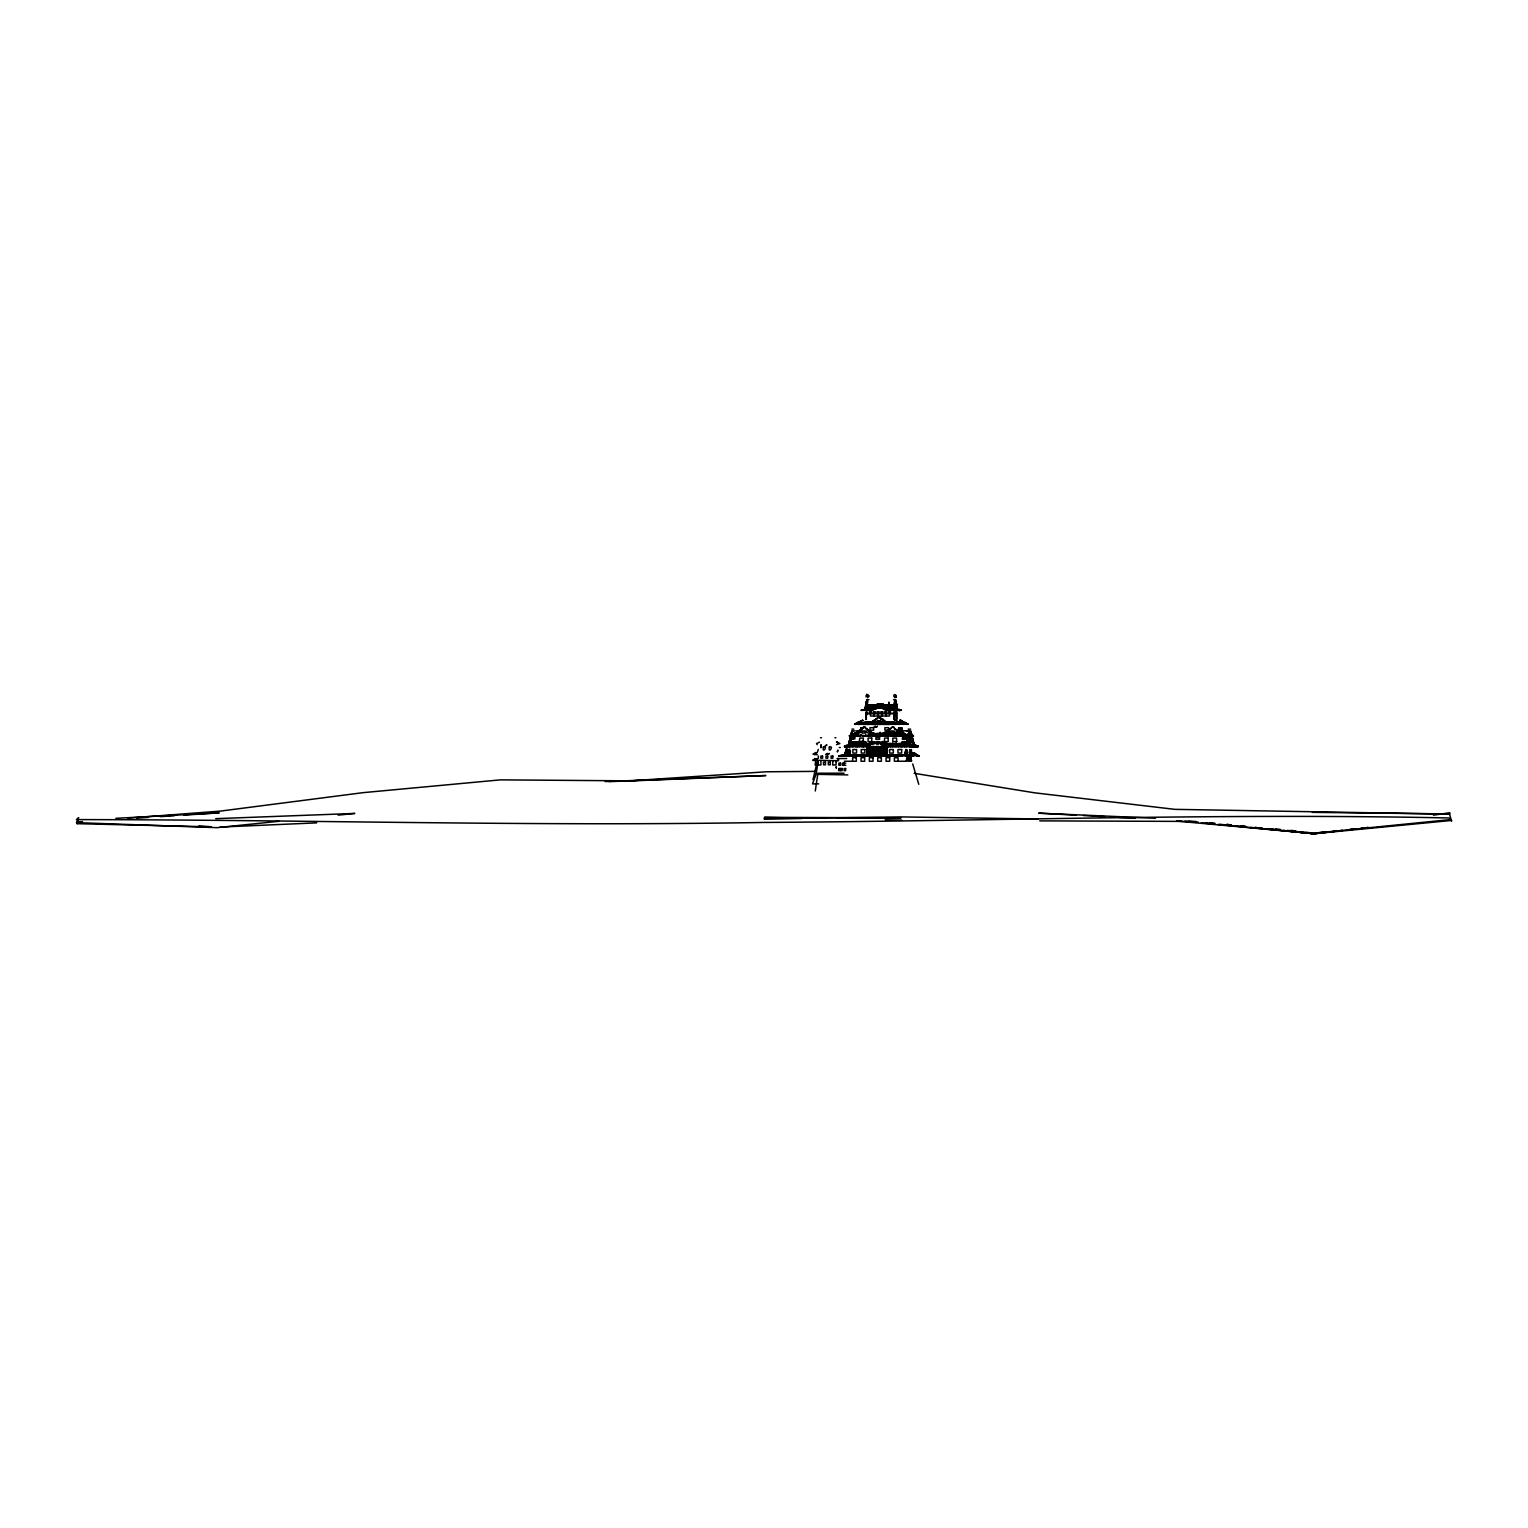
<?xml version="1.0" encoding="UTF-8"?>
<svg xmlns="http://www.w3.org/2000/svg" width="1528" height="1528" viewBox="0 0 1528 1528"><rect width="100%" height="100%" fill="white"/><g stroke="black" fill="none" stroke-linecap="round" stroke-linejoin="round"><path stroke-width="1.5" d="M847.639 752.101L846.474 749.274L846.474 752.96L846.474 748.548L846.226 752.655M895.847 709.508L894.262 708.553L895.771 706.509L895.885 701.123L896.057 705.611M851.172 737.489L849.014 744.995M851.764 734.72C853.025 738.215 863.454 734.07 859.042 736.019M851.936 734.395L852.127 733.154M852.204 732.886L852.471 731.568M852.548 731.301L850.638 739.705M908.148 738.425L908.415 737.107M908.491 736.84L908.759 735.522M908.835 735.254L909.103 733.937M909.179 733.669L909.446 732.351M909.523 732.103L907.957 739.265L908.721 735.102M885.17 704.714L883.814 707.617L884.292 704.828M895.408 703.281L895.981 701.123L896.363 703.51M895.255 702.288L896.363 703.434L896.134 702.097M895.255 701.39L893.937 708.667L890.843 708.667M896.535 708.362C899.037 706.051 894.568 710.329 895.637 708.553M887.252 710.31L887.195 710.138M914.355 744.69L910.955 732.16L911.643 735.541L913.61 736.038L911.509 736.076L911.968 736.916M912.636 739.705C910.707 732.638 916.59 755.615 911.891 736.725M844.831 754.125L845.519 752.177M846.378 749.274L844.392 754.889M889.812 746.619L890.557 745.53L887.29 746.619L887.768 745.53L887.061 749.675L887.176 745.454L886.374 749.675L886.717 746.371M857.571 722.649L857.456 722.19M914.508 755.29L910.382 756.035L905.894 754.183M913.324 755.634C906.333 755.252 914.432 757.869 914.336 753.992M911.643 755.978C915.845 756.169 905.913 755.691 910.516 754.335M909.733 754.928L914.03 756.073M914.909 753.075L914.814 753.151M918.882 755.634L915.215 754.928M917.449 755.539L916.475 756.016L919.111 755.691M917.163 756.035L917.526 756.035M918.996 756.054L916.8 755.443M915.329 754.832L919.283 756.035M836.179 767.973L836.217 766.636L836.37 767.973M887.634 745.015L886.297 744.461M849.663 742.894L849.492 743.487M849.702 742.856L850.084 741.519L849.301 744.995M850.122 741.347L852.548 734.872M906.543 744.747L906.62 743.582M907.04 742.207L906.734 743.181M907.078 742.054L907.365 740.908M907.976 738.864L907.575 740.163M846.607 751.547C848.04 756.322 836.866 756.494 840.056 755.558M846.321 749.618L847.257 749.331M879.841 743.506L881.026 742.092L879.937 743.506M915.883 745.549C921.709 746.065 915.635 747.765 915.444 745.301M882.936 708.228L883.833 708.744M911.872 736.515L910.726 731.148L910.955 732.389M911.929 738.444L911.815 737.871M868.19 745.912L872.221 742.589L870.101 744.938M865.459 727.92L865.077 727.996M868.515 730.69L866.72 728.971M875.066 734.204L867.828 730.269M868.611 730.919L871.266 732.141M895.924 729.639L894.682 728.875L901.711 733.039M865.459 708.648L865.326 707.292M866.452 707.827L865.134 708.648L866.28 702.154M865.707 705.497L865.612 706.031M866.089 703.491L867.159 701.237L866.357 701.925M866.109 703.319L867.216 702.269M894.644 707.369L894.644 708.763M894.816 706.929L895.16 704.58M894.243 707.598L894.778 704.885M895.064 703.338L895.217 704.637L895.408 703.644M895.561 702.861L895.637 701.963M895.656 702.422L895.733 701.829M866.357 719.325L866.338 711.781M900.89 709.966L896.783 710.405M897.394 710.424L901.424 710.272L899.362 709.508M898.006 710.405L896.115 709.584M898.999 710.348L896.344 709.775M898.961 710.405L901.291 710.081M899.266 710.405L901.31 710.214L900.164 709.737M900.03 710.195L899.056 710.405L900.489 710.367M898.693 709.756L900.851 710.31M853.522 733.765L856.463 733.421L850.771 736.248L851.86 731.072L850.504 737.527L851 736.649M864.122 727.118C859.213 731.167 851.44 735.98 850.084 735.541M855.47 732.829L854.515 733.268M856.616 732.409L858.793 731.167M882.363 734.242L885.38 732.141L884.559 732.867M882.783 733.746L880.816 735.808M884.865 732.6L883.719 732.982M884.999 732.619L887.042 731.301M885.514 732.084C894.548 726.449 891.359 726.87 891.244 727.958M887.481 731.282L890.461 729.314L887.673 731.434L888.971 729.887M836.141 762.09L836.026 764.974L832.664 764.974L832.856 760.753M867.025 703.434L867.293 702.689M897.07 707.349L896.401 703.396M896.86 706.127L896.21 704.446M897.299 708.514L896.038 701.486M915.902 755.233L917.125 756.093M873.978 708.094L875.105 707.579M886.488 724.406L887.386 721.865L886.622 724.406L884.005 724.406L885.4 721.713L888.265 723.413L869.508 723.374L876.346 719L873.099 721.235M877.435 718.026L873.615 721.006L879.116 717.32M912.197 746.409L909.79 746.695L911.586 746.409M918.252 746.409L908.587 746.485L912.827 746.409M908.167 745.53L908.912 746.6L916.724 746.447M849.568 740.717L848.995 742.875L850.294 738.272M848.995 744.728L850.981 736.935M851.612 734.013L851.879 732.81M851.478 732.943L851.287 733.975L852.204 731.11L850.045 739.151L850.542 737.088M884.827 721.426L883.184 720.471L886.584 722.4M886.851 722.954L887.768 723.279L886.698 722.477M906.066 744.021C910.019 738.616 909.962 732.198 909.141 735.751M909.351 736.553C907.479 741.901 912.445 727.882 909.905 732.103M910.019 733.574L910.211 732.581L909.943 733.765M909.752 732.982L910.421 731.339L910.153 732.523M820.937 744.919L820.822 747.288L821.204 744.995M896.592 704.465C896.191 714.798 896.535 703.109 894.396 705.344M870.998 743.773L871.819 742.111L870.062 745.148M902.628 724.215L897.986 721.713L902.379 724.176M903.85 723.852L901.329 723.584M904.481 723.623L903.449 724.367L899.553 722.171M903.315 724.387L904.595 723.966L898.559 721.904M903.736 724.31L899.285 722.343M900.622 720.032L906.257 723.986M906.314 724.387L908.109 723.947M906.963 723.775L899.629 721.254M906.772 723.546L899.82 719.994L907.021 724.501M915.826 755.462L917.908 755.271M844.927 755.749L842.501 755.844L845.805 756.035L846.703 754.775L838.834 755.997L845.882 755.749M846.512 755.252L838.796 756.035M841.813 755.443C835.816 756.551 849.11 756.016 844.163 754.87M842.711 756.035L842.577 755.023M842.711 755.023L842.405 755.844M844.64 755.749L845.557 755.749M844.946 756.035L845.06 756.035M912.388 740.125L911.853 738.903M913.152 744.594L912.636 740.851M882.344 707.426C879.288 707.197 884.425 710.119 883.929 708.209M916.208 755.73L910.268 753.17L914.183 754.45M845.691 754.775L846.054 753.247M876.671 704.828L875.945 708.744M893.823 704.828L892.982 708.801L894.625 701.123L896.363 708.725L895.905 704.79M845.958 752.311L844.468 754.775L845.538 752.273M848.632 744.06L856.501 744.709M849.835 744.021L848.498 744.671L849.702 741.519M848.708 743.983L850.275 738.444L848.498 744.575L848.823 743.506M850.045 739.036L849.358 741.71M908.3 740.507L907.174 744.537L908.014 741.519M909.026 737.661L908.071 741.405M908.835 738.922L908.167 739.819M910.497 731.377L908.549 739.743M846.474 752.96C846.397 750.382 848.708 749.56 845.347 752.807M851.936 734.987L851.058 738.998L854.343 738.463M852.032 738.769L853.178 734.872L850.542 735.044M887.004 708.209L890.633 708.648M908.396 735.617L904.824 734.815L906.276 735.598M897.184 730.69C902.857 734.758 908.339 736.668 909.427 735.847M912.541 735.847C911.146 735.579 914.489 737.508 911.204 733.306M852.013 735.121C847.677 736.439 850.045 736.668 851.211 734.147M868.42 745.893C866.662 746.428 866.701 745.779 865.077 746.676M914.279 753.514L914.336 752.903M912.197 738.005L912.311 735.999M906.371 736.038L907.575 735.827L906.601 735.885M910.516 731.816L911.089 732.962M910.784 733.001L911.356 734.299M858.908 741.596L857.17 745.263M859.519 741.596L858.583 744.995M860.13 741.596L858.755 745.167M860.761 741.596L859.806 744.995M861.372 741.596L860.264 745.263M861.983 741.596L860.436 744.995M862.613 741.596L861.486 745.263L863.53 741.596M870.635 742.78L870.673 743.754M906.696 741.749L905.474 744.995M907.307 741.749L908.071 741.672M845.232 752.884L844.43 754.698L846.015 752.043M908.587 739.8L908.912 738.635L908.262 739.476M846.034 750.554L849.969 749.083M846.818 750.477L847.257 751.91M850.638 735.617L851.268 735.579M852.643 735.159L852.987 734.968M853.293 734.968L853.14 738.922M866.662 724.406L867.579 721.865L866.796 724.406L854.458 724.176L856.921 724.234M853.273 738.769C854.534 732.619 855.699 737.26 857.361 735.083M856.043 723.623L854.992 723.966M880.013 721.999L879.211 724.406L871.877 724.463L872.813 721.999L871.285 721.865L870.368 724.406L872.794 721.56M883.986 721.999L883.165 724.406L881.121 724.024M884.636 724.406L885.361 721.77M893.25 721.999L891.626 724.024M894.396 722.266L892.868 724.043M895.542 722.553L894.51 724.425L902.169 723.756M896.096 722.706L895.924 724.119M897.242 722.973L896.573 724.367M898.388 723.241L898.025 724.272M899.534 723.451L899.591 724.234M904.481 735.407L903.029 735.006L903.258 736.038M905.607 735.636L903.984 736.038M872.373 733.497C871.476 739.227 871.189 729.773 874.608 733.803M897.394 734.414C891.97 737.317 905.111 734.987 900.775 736.038M898.006 734.414L897.452 735.999L895.637 735.808M898.617 734.471L896.649 735.961L897.757 734.414M917.029 746.447L911.414 746.6L913.438 746.409M913.286 742.035L912.426 738.826L910.86 738.884M911.662 746.485L914.852 746.39M912.713 744.021L914.05 744.671L913.056 742.474M909.561 745.664L915.406 745.76M910.268 745.664L918.385 746.428M912.388 745.664L918.252 746.619L917.144 746.008M915.176 746.6L917.831 746.504L914.393 745.721M913.859 755.004L913.629 755.844M911.165 752.101L915.864 754.259L910.65 752.903M863.224 710.157L861.658 709.851M864.409 709.66L864.905 709.393M867.388 710.386L868.19 709.412L862.709 709.775M872.01 742.818L871.227 744.442L871.438 743.372M893.995 709.412L892.409 710.195M894.548 709.66C895.332 710.978 896.611 710.424 896.344 709.431M897.394 710.234L896.096 710.31L896.688 709.431M851.688 733.478L850.714 736.057L852.376 735.159M850.962 735.35L851.554 734.07M908.854 738.501L906.371 744.995M908.587 738.349L909.294 736.897M909.198 736.878L908.625 738.119M909.37 736.152L909.771 734.567M909.981 733.306L909.446 734.395L910.077 733.344M850.256 746.428C851.421 746.772 841.527 746.39 845.786 746.676C843.361 745.836 851 746.657 850.657 746.6M877.378 742.073L876.212 743.716L877.912 741.939L876.709 743.716L879.154 743.429M890.767 754.908L890.251 755.749M895.484 745.664C892.906 748.395 898.808 744.671 895.943 746.619M903.984 754.794L902.685 755.749M905.989 745.664L905.168 746.676L907.078 746.447M905.13 754.966L902.055 755.749M905.665 755.195L904.213 756.054M907.135 745.721L906.792 746.676L908.434 746.18M906.811 755.252L905.665 755.978M907.384 755.443L906.543 756.054L908.511 755.52M867.541 697.666L869.222 696.042L867.961 695.106M872.717 709.871L874.207 704.714L873.462 709.622M885.533 704.828L884.368 709.603M906.772 753.629L905.092 753.896M910.306 756.073L909.141 755.252M909.657 755.615L908.491 754.794M844.965 753.686L846.818 749.312L847.295 750.439M876.728 706.795L881.331 706.585L881.828 703.797L880.854 706.566M910 739.227L911.108 739.514M861.143 710.119L863.435 709.565M880.739 743.888C882.993 740.602 878.333 744.48 881.79 744.556M869.757 723.279L875.487 719.573M870.081 744.021C869.375 745.779 871.342 743.429 869.088 744.27M872.221 743.792L873.023 742.283L872.03 743.754M865.23 708.553L866.529 701.123M880.529 718.103L881.713 719.421L880.032 718.045M881.178 719.019L882.726 719L881.217 718.943M881.675 719.459L888.265 723.355M882.21 719.803L882.095 719.344M895.198 704.847L895.981 708.553M912.12 739.017L912.865 740.45M912.77 741.462L913.82 743.888M848.861 743.315L850.122 738.979M884.387 743.792L886.259 744.728M885.209 744.212L886.507 743.181L886.106 744.537M847.066 751.203C846.665 746.141 844.908 755.138 846.111 750.305M910.65 753.591L914.069 754.832M910.879 752.616L916.036 754.011M887.749 746.676L885.361 746.161M906.18 724.157L906.066 723.26M850.771 736.343L851.841 736.019L850.007 735.866M850.943 735.56L850.58 737.203M851.039 735.083L849.358 736.019M902.131 723.928L900.087 722.878M844.411 754.775L845.328 752.616M815.284 791.007L817.671 774.906M865.516 708.438L866.834 701.276M869.375 708.667L869.871 708.209M872.24 708.744C875.219 699.404 868.974 710.94 873.901 708.61M875.754 708.61L874.436 708.954L875.143 704.714L874.761 708.973L876.098 704.924M875.105 708.457L877.645 707.254L876.575 708.744M884.788 708.228L884.731 708.82M885.514 708.61L886.412 704.714L885.571 708.801M894.969 701.276L893.727 708.744M895.79 701.123L894.529 708.648L893.402 707.827M872.144 741.825L871.017 744.556M873.137 733.344L874.78 734.07L870.081 731.816M911.777 735.999L911.528 735.083M874.36 707.884L874.723 706.891M882.917 707.674L883.241 708.514M909.58 746.695L911.185 746.619L909.084 745.931M911.853 746.581L909.504 745.53M911.662 745.664L914.966 746.619L910.612 745.664M917.086 746.676L913.114 745.664M850.504 737.432L850.695 738.024M853.789 734.987L852.509 738.922M854.4 734.987L853.56 738.769M853.885 738.769L854.763 734.987M855.011 734.987L854.859 738.922M903.163 735.102L902.303 739.036L903.965 738.654M904.041 735.102L903.182 738.96M905.359 738.96C909.446 729.123 901.711 747.288 904.652 735.102M905.665 735.446L904.118 738.96M904.729 739.208L905.894 734.987L904.996 739.208M907.689 739.132C902.15 740.946 914.584 723.814 905.646 738.96M869.413 745.568L870.253 742.837L870.101 744.289M863.721 727.118C862.136 729.983 839.961 740.832 859.863 730.938M860.512 729.926L862.059 729.41L859.099 731.645M861.257 728.971L863.339 727.309L862.231 728.073M887.768 731.167L889.353 730.861M889.85 729.314L888.131 731.492L881.178 734.242L903.927 734.357M910.726 752.884L916.131 755.157M885.113 744.193L885.896 743.066L885.743 744.384M866.491 744.957L867.274 743.448L866.662 745.053M917.125 745.798L916.093 746.428M875.926 706.872L875.582 708.228M864.542 727.328L865.287 727.118M867.255 729.238L868.057 730.499M893.211 727.328L898.388 731.377M849.396 746.447C854.591 745.931 841.259 747.23 845.481 746.161M867.216 746.39L867.236 749.675L866.72 746.562M883.509 733.154L881.751 735.999L883.165 733.268M875.831 707.273L876.785 704.351L876.27 706.757M884.808 707.75C888.131 709.279 878.161 704.694 883.852 707.139M874.799 708.858L875.563 705.363M883.681 707.139L883.375 704.045L882.974 706.757M897.031 709.374L899.61 710.31M878.199 706.547L877.74 703.93L877.97 706.604M878.409 706.49L879.307 703.797L878.638 706.394M878.944 706.566L879.918 703.797L879.421 706.547M879.631 706.49L880.548 703.797L879.861 706.394M880.3 706.49L881.217 703.797L880.529 706.394M882.038 706.318L880.93 706.242M884.445 708.744L883.986 707.006M884.483 708.056C885.38 702.307 884.406 709.087 885.514 708.037M896.344 708.495L896.057 705.649M909.198 755.309L907.88 755.023M910 755.863L908.243 755.653M878.008 706.413L878.409 703.93M849.32 735.675L851.096 736.381M910.344 732.065L909.695 733.211M872.603 708.457C874.322 707.044 870.215 709.374 873.71 708.667M873.787 708.132L874.303 706.967L872.985 708.419M870.788 708.553L872.392 708.514M872.622 743.544L873.672 742.035L871.972 744.021M849.205 742.15L849.893 740.851M885.571 708.362C886.087 705.115 885.113 709.66 887.539 708.744M907.536 743.2L907.231 744.614L907.861 742.398M907.842 742.15L907.575 741.71M908.109 740.01L907.689 741.481L908.491 739.839M851.497 738.158L849.625 744.995M850.485 745.206L851.478 741.596L850.542 744.995M851.344 745.167L852.452 741.729M853.369 745.072L855.202 741.596L853.961 744.995M855.183 744.995L856.425 741.596L854.247 744.995M857.628 745.167C855.413 743.257 867.446 737.145 863.473 745.206M858.927 745.072L859.748 738.062L863.415 738.062L862.461 745.167M861.983 745.206L862.919 741.596M862.862 745.206L864.199 741.596M873.042 708.476L873.558 707.369M863.263 745.072L864.16 741.596M863.874 745.072L865.077 741.596L863.969 745.263M870.005 731.893L869.107 730.842M865.058 745.167C865.631 741.691 867.56 742.341 864.141 744.995M865.994 745.225L866.491 743.487M872.794 733.402L872.01 732.504M873.768 733.726L873.347 735.999L872.335 735.999L873.634 733.364L871.953 735.923M887.692 745.11C888.647 741.309 888.188 746.734 886.737 744.518M888.226 745.167L888.647 743.487M888.838 745.167L889.525 743.372L889.048 745.072M889.449 745.167L890.136 743.372L889.678 745.072M890.079 745.167L890.767 743.372L890.289 745.072M891.301 745.186L891.989 743.372L890.748 745.282M892.753 745.072L892.963 743.487M893.383 745.072L893.574 743.487M894.396 745.186L895.083 743.372L893.842 745.282M896.478 745.072L896.63 743.372L896.191 745.225L894.797 745.244L895.389 743.372L894.682 745.244M898.693 732.027L897.643 731.53L898.674 731.454M895.618 745.186L896.325 743.372L895.847 745.072M904.27 733.478L901.043 732.695M896.936 745.282L897.91 743.487M904.5 733.344L901.157 732.752M897.738 744.938L898.521 743.487M898.731 745.167L899.419 743.372L898.941 745.072M902.475 733.593L903.697 734.242M899.343 745.167L900.03 743.372L899.553 745.072M899.973 745.167L900.66 743.372L900.183 745.072M900.584 745.167L901.272 743.372L900.641 745.282M903.029 745.091L904.232 741.634L902.991 744.995M907.67 738.158L905.76 744.995M908.052 738.501L906.085 744.995M849.854 739.858L850.447 738.845M868.534 743.372L868.171 744.614M907.632 742.894L906.696 744.308M846.951 752.406L847.715 750.706L845.691 751.795M846.455 752.33L847.486 749.465M847.677 752.349C848.346 749.312 846.436 753.801 850.351 752.368M848.307 752.33L848.938 750.706L848.517 752.234M848.842 752.368L849.568 750.706L849.32 752.406M849.53 752.33L850.179 750.706L849.759 752.234M850.084 752.368L850.523 750.84M893.995 719.478L894.071 711.781L894.281 719.745M896.688 720.91L894.911 719.898M912.827 735.694L912.292 735.446M886.393 744.747L886.813 743.372M910.191 754.87L913.954 755.08M817.48 760.753L812.972 779.662M871.036 710.157L872.488 709.909M916.074 745.549L915.005 745.072M846.55 749.503L845.767 751.318M869.241 730.842L864.791 727.118M898.292 730.709L897.051 730.709L899.839 730.709M900.565 730.766L901.138 730.823M913.629 743.219L913.859 744.709L912.388 738.788M874.952 720.07L873.978 720.7M876.289 718.809L877.397 718.16M904.423 723.374L905.607 722.419L904.767 723.451M884.655 744.251L885.342 742.894L884.903 744.193M876.747 708.152L879.517 707.101L878.6 708.075M855.871 724.196L854.878 724.291L856.349 723.966M858.144 724.406L858.755 723.317L858.602 724.463M858.812 724.387L859.424 723.107L859.042 724.272M859.844 724.444L860.073 723.03L859.233 724.444M860.073 724.367L860.761 722.859L860.283 724.253M860.684 724.367L861.429 722.706L860.913 724.253M862.537 724.081L864.084 722.133L863.396 724.234M864.313 724.387L865.421 721.865L863.568 724.406M865.631 724.329L867.274 721.865L866.491 724.215M865.574 724.406L866.376 721.999M867.274 724.234L868.496 721.865L867.159 724.387L869.871 724.387L870.979 721.865L869.757 724.406M870.081 721.999L868.515 724.406L869.47 721.999M871.59 721.999L870.807 724.215M870.998 724.406L872.545 721.789M873.901 724.215C876.136 718.485 871.457 728.703 873.787 721.999M875.028 721.999L874.073 724.406M875.296 721.999L874.474 724.406L875.907 721.999M874.704 724.406L875.659 721.999M876.27 721.999L875.315 724.406M876.518 721.999L876.136 724.024M878.122 721.999C878.447 725.227 874.36 724.902 876.881 721.999M878.371 721.999L877.569 724.406L879.001 721.999M878.734 721.999L877.779 724.234M879.402 721.999L878.657 724.024M879.65 721.999C876.155 725.265 883.91 725.284 882.496 721.999M880.281 721.999L879.459 724.406L880.625 721.999M880.892 721.999L880.128 724.215M881.255 721.999L880.3 724.406M881.503 721.999L881.121 724.329M881.064 724.406L882.134 721.999M882.745 721.999L882.363 724.024M883.356 721.999L882.286 724.406L883.108 721.999M883.719 721.999L882.267 724.387M883.203 724.215L885.266 721.942M885.457 724.329L887.08 721.865L886.297 724.215M885.38 724.406L886.202 721.999M887.08 724.234L888.322 721.865L886.985 724.387L889.697 724.387L890.786 721.865L889.563 724.406M889.907 721.999L888.341 724.406L889.277 721.999M890.327 724.406L891.416 721.865L890.155 724.043M884.559 745.989C886.183 743.735 882.535 746.466 885.266 746.409M890.633 724.215C894.338 719.058 890.27 728.035 893.001 721.999L892.925 724.463L894.988 722.266L893.708 724.234M895.847 722.706L895.16 724.119M894.95 724.234L895.274 722.553C898.636 721.865 894.205 726.927 896.382 722.706M897.127 724.406L897.509 723.03M898.407 724.387L898.693 723.432M898.636 724.272L896.993 722.973M898.999 724.367L899.858 724.406M907.88 744.594C909.523 737.948 909.408 736.897 912.235 738.253M908.014 745.358L916.456 745.492M850.924 735.98L851.382 734.872M854.018 735.961L854.228 734.968M858.335 735.961L858.87 734.968L858.755 736.038M860.149 735.923L860.722 734.968L860.188 735.961M867.617 735.961C872.946 731.893 863.855 739.132 861.677 735.083M862.25 735.961C861.754 735.35 864.179 735.331 864.141 735.847M864.523 735.961L865.383 735.083M865.765 735.961L865.975 734.968L867.579 735.77M884.349 743.888L884.483 742.551L884.559 744.04M899.381 735.083L897.261 735.961M898.388 735.789L898.865 735.789M900.374 735.961L900.718 735.789M900.947 735.923L901.501 734.968L901.081 736.019M902.188 735.923L902.742 734.968L902.227 735.961M904.041 735.942L906.333 735.77M870.196 744.021L870.845 742.684M865.001 708.648L868.859 708.648M211.437 826.858L77.107 823.688L78.291 820.326L76.572 822.637L217.186 827.66L278.879 821.281M908.32 740.736L910.268 740.564L910.268 743.315L908.491 743.315L908.491 740.564M868.401 735.923L870.54 733.364L870.081 735.923M871.514 733.497L870.616 735.999L872.125 733.497M872.163 735.808L873.367 733.497M873.978 733.497L873.176 735.923M874.589 733.497L874.417 735.923M874.627 735.808C877.798 731.339 875.2 737.126 876.652 735.827M876.785 735.98L877.951 733.364L877.511 735.923M877.721 735.808C881.599 737.89 879.154 726.659 880.606 735.923M882.458 735.923L884.139 733.364L883.681 735.923M885.094 735.999L885.724 733.497M885.132 735.808C889.124 731.434 884.292 736.954 888.016 735.923M887.405 735.923L888.456 733.364L887.558 735.999M888.226 735.808C892.104 737.89 889.659 726.659 891.111 735.923M891.321 735.808L893.135 733.497M892.505 735.999L894.644 733.364L894.186 735.923M895.599 735.999L896.229 733.497M897.012 735.789L897.108 734.299M897.815 735.999L898.349 734.471M860.799 729.62L861.964 729.314M910.974 735.102L909.981 730.995M846.913 754.106L847.62 752.807L846.951 753.877M847.677 754.163L848.25 752.807L847.142 754.068M848.766 754.106L849.492 752.807L848.556 753.896M849.644 754.106L850.103 752.807L849.854 754.163M883.031 743.143L882.076 744.766L881.369 744.021M882.993 743.238L883.642 742.532M883.203 743.467L883.642 742.321M906.772 735.885L904.805 734.968M897.834 709.527L900.393 710.31M899.725 709.622C901.214 709.928 893.154 708.171 896.287 710.424M910.459 731.148L911.242 735.274L912.674 735.178M909.771 734.319L909.275 735.197M76.572 822.637L78.692 817.652L76.4 819.6C305.333 819.753 534.246 826.514 763.179 822.446C991.806 821.033 1220.395 813.087 1449.021 817.977L1451.6 821.109L1449.48 814.137L1174.745 809.343L1034.743 792.841L914.126 773.302M883.661 743.869C884.082 742.073 882.936 747.956 883.7 743.754M872.927 743.811C876.575 744.499 876.881 739.609 874.474 743.391M881.656 744.193C881.981 746.714 884.483 741.749 882.936 745.435M872.144 742.608L872.641 741.787M870.311 710.195L869.241 710.214L871.533 710.157M900.355 722.782L899.056 722.247M900.412 723.852L901.596 723.737M908.148 724.176L904.767 722.668M905.015 723.241L906.104 723.413M865.994 746.581L866.548 745.454L865.803 746.6M883.776 720.204L879.249 717.281L884.311 720.929M872.354 721.827L871.819 724.024M909.867 732.428L910.764 731.32L910.764 733.134M911.28 733.688L911.452 734.681M902.857 733.726L903.067 733.344M902.112 733.478L908.396 736.019M903.105 733.478L907.479 735.102M875.811 708.362L875.983 707.158M886.966 710.138L885.132 708.877M905.397 735.159L906.963 735.942M871.094 710.386L871.877 709.374L871.514 710.272M880.128 708.075L881.408 707.12L879.23 708.075M872.297 710.043L873.061 709.087L872.221 710.214M861.257 710.405L862.117 710.062M864.81 710.386L865.402 709.412M865.765 710.31L866.338 709.412L865.956 710.31M867.216 710.195L866.682 709.546M868.63 710.386L870.043 709.412L869.241 710.214M868.859 710.31L869.145 709.546M870.712 710.31L870.922 710.195M888.265 710.386L889.659 709.412L888.876 710.386M888.475 710.31L888.78 709.546M889.372 710.386L890.9 709.412L890.327 710.31M891.97 710.386L891.244 709.546M890.614 710.386L892.142 709.412L891.76 710.31M894.854 710.31L893.708 709.546M885.992 710.176L886.851 710.176M917.201 746.18L915.444 745.664M881.56 744.174L882.076 742.78L880.816 743.754M869.566 731.797L866.185 729.142L867.159 729.639M898.235 731.797L897.089 731.033M901.253 733.211L899.973 732.466M882.554 742.818L882.363 741.596L881.312 744.117M861.582 710.329L863.053 710.405M845.5 746.447L849.644 746.428M849.262 745.664L845.977 746.428M845.901 755.959L846.684 754.908M850.943 746.676L852.624 745.53L851.898 746.6M846.913 756.035L847.944 754.775L846.493 755.749M852.185 746.676L855.718 745.53L854.992 746.6M852.91 746.676L853.235 745.53L852.452 746.6M848.04 755.749L849.186 754.775L847.295 755.959M853.331 746.6L853.865 745.53L853.14 746.6M855.279 746.676L857.571 745.53L856.788 746.6M850.026 756.035L851.058 754.775L849.606 755.749M851.134 755.749L852.299 754.775L850.408 755.959M856.425 746.6L856.96 745.53L856.234 746.6M852.108 755.959L852.91 754.775L852.089 755.749M857.132 746.676L861.907 745.53L861.162 746.6M857.647 746.6L858.182 745.53L857.246 746.676M853.14 756.035L854.152 754.775L852.7 755.749M859.099 746.676L859.424 745.53L858.64 746.6M859.519 746.6L860.035 745.53L859.328 746.6M854.496 756.035L855.394 754.775L853.98 755.959M860.741 746.6L861.276 745.53L860.57 746.6M856.234 756.035L857.265 754.775L855.814 755.749M861.448 746.676L863.129 745.53L862.403 746.6M857.59 756.035L858.507 754.775L856.616 755.959M862.69 746.676L864.619 746.428M858.106 756.035L859.118 754.775L857.857 755.959M863.435 746.676L863.759 745.53L862.957 746.6M863.836 746.6L864.37 745.53L863.645 746.6M859.347 756.035L860.359 754.775L858.927 755.749M860.57 755.863L861.601 754.775L860.188 755.959M862.671 755.959L863.473 754.775L862.651 755.749M863.683 755.863L864.714 754.775L863.893 755.749M864.542 755.959L865.326 754.775L864.504 755.749M865.746 755.749L866.567 754.775L865.134 755.749M866.758 755.787L867.808 754.775L866.395 755.959M868.859 755.749L869.68 754.775L868.229 755.749M876.499 742.073L875.926 743.525M870.12 755.959L870.922 754.775L870.101 755.749M876.537 743.525L877.626 742.073M878.256 742.073L876.843 743.391M870.75 755.959L871.552 754.775L870.712 755.749M877.74 743.716L879.765 741.939L878.925 743.525M871.953 755.749L872.794 754.775L871.342 755.749M872.966 755.787L874.035 754.775L872.603 755.959M875.086 755.959L875.888 754.775L875.066 755.749M876.957 755.959L877.76 754.775L876.919 755.749M878.199 755.959L879.001 754.775L878.161 755.749M881.293 755.959L882.095 754.775L881.274 755.749M883.165 755.959L883.967 754.775L883.146 755.749M888.169 746.619L888.685 745.53L887.978 746.6M888.876 746.676L889.926 745.53L889.43 746.485M884.406 755.959L885.209 754.775L884.387 755.749M890.098 746.676L894.873 745.53L894.147 746.619M890.843 746.676L891.168 745.53L890.385 746.619M891.836 746.6L892.409 745.53L892.085 746.676M892.486 746.619L893.02 745.53L892.314 746.6M887.501 755.959L888.303 754.775L887.481 755.749M893.708 746.6L894.262 745.53L893.307 746.676M889.372 755.959L890.175 754.775L889.353 755.749M894.434 746.676L896.115 745.53L895.58 746.619M890.595 755.749L891.416 754.775L889.64 755.749M896.287 746.676L901.062 745.53L900.317 746.619M898.254 746.676L898.579 745.53L897.795 746.619M893.727 755.959L894.51 754.775L893.689 755.749M898.674 746.619L899.209 745.53L898.483 746.6M899.381 746.676L900.431 745.53L899.935 746.485M895.58 755.959L896.382 754.775L895.561 755.749M900.622 746.676L905.378 745.53L904.652 746.619M901.348 746.676L901.673 745.53L900.89 746.619M896.478 755.749L897.719 755.749M902.36 746.6L902.914 745.53L902.59 746.676M902.991 746.619L903.525 745.53L902.819 746.6M904.442 746.676L904.767 745.53L903.984 746.619M899.935 755.959L900.737 754.775L899.896 755.749M904.939 746.676L906.62 745.53L906.085 746.619M901.787 755.959L902.59 754.775L901.768 755.749M907.326 746.619L906.467 746.428M861.334 721.923L854.954 724.291L856.616 724.005M861.811 722.706L861.525 724.253M857.399 736.019L857.972 735.083M861.066 735.083L861.047 735.847M869.012 735.923L869.929 733.364L868.859 735.923M875.2 735.923L876.098 733.364L875.028 735.923M876.423 735.923L877.339 733.364L876.27 735.923M878.275 735.923L879.192 733.364L878.122 735.923M879.517 735.923L880.434 733.364L879.364 735.923M882.611 735.923L882.592 733.364M885.705 735.923L886.603 733.364L885.533 735.923M886.928 735.923L887.844 733.364L886.775 735.923M890.022 735.923L890.939 733.364L889.869 735.923M891.874 735.923L892.791 733.364L891.722 735.923M893.116 735.923L894.033 733.364L892.963 735.923M899.419 736.019L899.992 735.083M903.067 735.847L902.742 739.132M852.719 755.978L853.254 754.908M856.1 755.749L855.202 755.749M862.021 755.749L862.842 754.775L861.41 755.749M865.134 755.978L865.688 754.908M868.534 755.749L869.069 754.775L867.904 755.749M871.342 755.978L871.896 754.908M849.931 744.995L850.599 741.729M851.153 744.995L852.108 741.596L850.867 744.995M852.395 744.995L853.063 741.729M853.006 744.995L853.961 741.596L852.719 744.995M856.711 744.995L857.399 741.729M857.342 744.995L858.01 741.729M864.752 744.995L865.707 741.596L864.466 744.995M868.821 745.855L869.298 744.862M883.012 743.372L882.496 744.766M900.851 745.244L902.991 741.634L901.768 744.995M901.444 744.995L902.379 741.634L900.832 744.938M902.666 744.995L903.334 741.749M904.519 744.995L905.474 741.634L903.621 744.995M867.446 746.428L868.954 744.862L868.019 746.065M866.223 746.638L866.911 745.549M844.316 746.409L846.722 745.377M849.644 745.645L846.264 746.6L846.684 745.74M846.818 746.619C849.472 744.804 842.138 746.504 845.481 746.695M846.34 746.6L848.307 745.53L844.869 746.714M847.944 746.447L848.919 745.53L846.226 745.416M849.377 746.543L849.874 745.664M851.211 746.6L851.726 745.664M853.751 746.6L854.209 745.664M855.394 746.676L856.062 745.664M858.067 746.6L858.526 745.664M859.863 746.6L860.379 745.664M861.716 746.6L862.231 745.664M864.256 746.6L864.714 745.664M873.844 743.391L874.646 742.073M877.97 743.716L879.154 741.939L878.256 743.678M888.532 746.619L889.029 745.664M891.053 746.619L891.512 745.664M892.906 746.619L893.364 745.664M897.242 746.619L897.681 745.664M899.037 746.619L899.553 745.664M901.558 746.619L902.017 745.664M903.411 746.619L903.869 745.664M885.438 746.39L886.011 745.358M909.332 746.466L907.938 746.141M917.64 746.332L916.514 746.161M873.156 743.716L874.035 742.111M845.328 753.781L844.908 754.698L845.557 753.247M844.43 755.863L845.824 753.781L845.652 754.928M847.773 755.959L848.575 754.775L848.288 756.035M848.556 755.959L849.53 754.908M850.867 755.959L851.402 754.908M855.222 755.959L855.737 754.908M857.074 755.959L857.609 754.908M861.429 755.959L861.945 754.908M863.301 755.959L863.817 754.908M867.617 755.749L868.171 754.908M869.508 755.959L870.024 754.908M873.825 755.749L874.379 754.908M875.257 755.959L876.232 754.908M875.716 755.959L877.129 754.775L875.983 755.749M883.719 745.779L884.273 744.614L883.986 745.76M878.81 755.959L879.612 754.775L879.173 755.787M879.211 756.035C881.007 752.846 878.829 757.315 880.949 755.749M879.841 756.035L880.586 754.908M881.465 755.959L882.439 754.908M881.923 755.959L883.337 754.775L882.191 755.749M885.018 755.959L885.82 754.775L885.38 755.787M885.419 756.035C887.214 752.846 885.037 757.315 887.157 755.749M886.049 756.035L886.794 754.908M887.673 755.959L888.647 754.908M888.131 755.959L889.544 754.775L888.398 755.749M891.244 755.959L892.027 754.775L891.588 755.787M891.626 756.035C893.422 752.846 891.244 757.315 893.364 755.749M892.256 756.035L893.001 754.908M893.88 755.959L894.873 754.908M894.338 755.959L895.752 754.775L894.606 755.749M895.847 755.749L897.356 754.908M906.276 738.96L907.135 734.987L905.97 738.96M897.452 755.959L898.254 754.775L897.795 755.787M897.834 756.035C899.629 752.846 897.452 757.315 899.572 755.749M907.498 738.96L908.377 734.987L907.212 738.96M898.464 756.035L899.209 754.908M900.087 755.959L901.081 754.908M900.546 755.959L901.978 754.775L900.813 755.749M905.416 755.195L905.435 756.054M880.357 717.109L878.122 717.281M836.217 760.753L836.351 762.09M911.376 737.336L911.91 739.705L911.261 737.948M911.968 739.858L912.369 741.156M874.073 708.61L873.825 709.603L874.532 708.61M885.782 708.667L889.181 708.553M887.004 708.706C889.258 712.545 889.067 692.146 888.608 708.61M866.147 696.902L866.662 694.228L867.999 695.106M886.775 722.782L884.96 721.999M896.287 720.643L897.222 721.14M814.691 758.499L814.004 760.142L817.251 758.595M904.862 722.992L904.251 722.801M887.997 704.828L887.634 708.667M896.382 697.245L895.504 697.226M881.541 719.096L882.611 719M864.313 731.263L871.132 734.242M892.982 731.263L899.858 733.994M907.365 724.329L899.839 720.662M886.355 746.447L886.909 745.416L885.667 749.675L885.877 746.275M896.191 695.851C895.332 696.596 894.854 696.481 895.943 695.851M911.165 746.6L908.683 745.779M841.202 755.271L839.025 756.016M843.322 754.966L842.482 755.119M845.844 753.61L844.984 753.552M856.616 744.48L859.596 744.709M861.238 745.167L862.193 744.48M863.072 744.728L865.612 744.728M902.227 744.747L906.161 744.728M906.276 744.499L914.164 744.709M879.88 706.337L877.721 706.337M860.283 721.808L854.992 723.756M863.072 720.567L862.461 720.146M897.929 721.789L899.343 722.018M77.107 823.688L78.215 822.446M851.612 738.024L851.612 736.974L850.332 738.119M896.573 741.538L896.535 738.062L892.868 738.062L892.791 741.634L896.917 741.596M876.575 706.834L877.187 704.217M873.462 721.025L876.575 719.23M896.669 730.651L908.415 730.823M852.509 730.861L855.279 730.861M860.531 730.861L856.673 730.766M902.15 730.9L903.239 730.842M906.486 730.9L907.575 730.842M908.95 730.9L910.039 730.842M885.151 746.18L885.705 745.186L884.674 745.951M887.806 731.014L882.153 734.242M861.563 729.41L859.5 731.53M885.591 710.081L884.464 709.431M854.859 733.154L849.969 736.038M893.995 727.118L891.894 727.347M866.758 696.042C867.255 695.947 867.331 696.73 866.3 695.851M874.054 721.159L874.818 720.834M1449.48 814.137L1449.805 812.705L1433.474 815.188M848.651 755.749L849.893 755.749M873.844 755.959L874.742 755.749M896.096 756.035L897.012 754.775L895.733 755.959M902.303 756.035L903.22 754.775L901.94 755.959M906.047 756.054L908.109 755.997M881.217 735.923L882.019 733.497M888.627 735.923L889.43 733.497M896.057 735.923L896.841 733.497M872.087 721.789L870.062 723.489M873.71 723.374L878.313 721.044M886.336 708.419L887.004 707.464M856.425 734.242L863.244 731.263M885.094 734.242L891.913 731.263M886.603 710.272L886.928 709.508M816.048 752.444L813.011 754.106L817.461 754.736M817.327 752.349L814.519 754.736M871.342 708.667L872.316 707.579M849.74 736.076L854.782 733.421M848.403 754.106L848.594 752.922M870.139 736.057L870.884 733.497M877.549 736.057L878.294 733.497M857.017 723.432L862.709 720.28M861.716 720.548L855.623 723.89M855.031 724.387L861.448 721.331M819.505 742.188L816.525 743.582L817.193 744.671M881.255 734.242L882.229 734.013M816.372 758.614L812.533 760.161L838.662 760.753M817.48 758.614L813.966 760.753M869.642 708.801L870.234 704.828M870.387 708.744L870.845 704.828M886.928 708.744L887.386 704.828M843.284 755.825L845.461 755.844M845.251 755.749L845.767 754.775M874.436 755.749L875.277 754.775L874.111 755.749M877.549 755.749L878.103 754.908M880.644 755.749L881.484 754.775L880.319 755.749M883.757 755.749L884.311 754.908M886.87 755.749L887.692 754.775L886.526 755.749M893.078 755.749L893.899 754.775L892.753 755.749M899.285 755.749L900.107 754.775L898.961 755.749M878.103 708.094L878.619 707.235M845.614 753.896L846.168 751.738M850.236 735.866L851.211 735.656M882.592 706.815L882.764 704.007M1314.596 833.314L1323.916 831.9M1342.52 830.449L1314.328 833.696L1266.96 828.978M1347.218 829.895L1356.616 828.806M1361.314 828.271L1368.343 827.45M1217.759 824.432L1313.927 833.772L1342.195 830.506M1346.913 829.952L1356.329 828.864M1361.047 828.329L1368.114 827.507M867.025 729.429L868.897 731.339M338.185 815.15L354.802 813.431L215.734 818.664M1450.359 819.6L1312.094 833.428L1176.522 821.071L1181.259 821.071M1451.6 820.441L1314.328 833.696L1283.558 830.449M867.675 743.467L867.006 745.072M846.302 756.035L847.047 754.908M849.396 756.035L850.428 754.775L849.281 755.749M858.717 756.035L859.462 754.908M871.609 724.406L873.443 721.865L872.813 724.043M82.455 821.644L77.699 822.007L82.416 821.701M127.645 818.187L220.376 811.101L363.148 792.65L500.324 779.872L632.974 780.865L765.834 775.536L605.183 781.553M633.375 780.617L766.196 771.793L815.589 771.373M136.66 818.187L148.445 817.423M160.249 816.659L174.383 815.742M183.818 815.131L219.192 812.839L115.861 818.32M220.127 827.068L316.697 822.866M609.137 781.61L632.974 780.865M876.881 707.884L878.046 707.865M894.357 716.002L896.42 716.002M801.78 818.492L763.962 818.76L900.622 816.907L1038.142 818.97M837.249 818.244L901.1 817.805L764.344 817.365L806.975 818.225M880.013 706.203L881.293 706.203M870.425 713.652L870.425 716.002L874.092 716.002L889.544 716.002L889.544 713.652M861.735 724.138L862.747 722.419L862.289 724.119M866.529 699.69L868.993 699.69M893.498 699.69L895.962 699.69M867.847 701.123L866.567 708.801L867.14 704.828M866.204 702.746L867.255 702.441M895.217 702.46L896.21 702.632M866.529 704.828L865.803 708.744L867.102 701.486M894.568 708.113L897.433 708.629L896.038 707.827M866.338 711.895L865.899 719.554M886.737 711.895L884.808 711.895M888.666 711.895L890.595 711.781M894.51 711.895L894.51 719.669M896.248 711.895L896.707 719.554L896.554 711.991M869.642 711.991L870.998 711.991M873.519 711.991L874.856 711.991M877.378 711.991L878.734 711.991M881.236 711.991L882.592 711.991M885.094 711.991L886.737 711.781M890.308 711.991L888.666 711.781M865.899 713.366L896.707 713.366M865.899 713.652L896.707 713.652M865.765 721.999L864.81 724.406M851.936 729.142L853.789 729.142M908.148 729.142L910.631 729.142M900.011 730.155L898.598 730.155L898.598 727.691L899.075 730.155L899.858 727.691L899.935 730.155M900.565 730.155L900.699 727.691L901.367 730.155M868.152 730.747L869.547 730.938M910.669 735.216L911.968 734.911M851.02 736.763L850.542 735.827M820.46 737.737L821.453 737.737M834.937 737.737L835.931 737.737M911.013 738.158L913.305 745.282M850.256 741.596L849.606 741.978M836.504 744.671L839.865 743.582L836.733 741.691M821.166 746.027L820.899 747.803M839.273 747.536L840.266 747.536M818.282 749.408L817.614 751.528M837.344 751.604L837.898 750.038L837.439 751.795M845.213 752.979L846.397 752.807M907.441 752.712L906.715 749.56L907.441 753.094M917.297 755.214L915.96 754.297M818.378 756.054L818.378 758.213M910.803 757.716L911.528 761.231L910.803 757.277L908.052 757.277L908.052 760.657L910.879 760.657M846.703 758.537L837.038 758.537L838.662 759.321M908.052 758.843L910.879 758.843M908.052 759.072L910.879 759.072M844.392 761.25L851.898 761.25M845.824 763.16L844.277 763.16L844.277 765.28L845.824 765.28M844.086 773.206L818.339 773.206L815.837 774.314L847.83 774.906M818.721 783.883L812.552 783.883L816.334 773.359L817.48 764.974M893.765 710.157L894.816 709.641M1039.728 820.88L1196.023 821.453M866.185 716.002L866.834 713.652M1312.323 812.361L1449.747 813.946M885.17 819.791L901.749 820.116M1155.55 818.244L1038.696 813.163L1076.438 815.169M1083.524 815.532L1104.744 816.678M1118.897 817.423L1135.419 818.301M198.907 825.922L210.692 826.705M905.321 745.186L906.085 741.634L904.843 744.995M893.784 724.406L894.682 722.266M890.69 724.387L892.027 721.865L891.416 724.406M883.279 724.387L884.616 721.865L884.005 724.406M1184.926 821.243L1196.653 822.389M1201.333 822.847L1213.06 823.974M1188.784 821.204L1198.258 822.159M1205.363 822.866L1214.836 823.802M1219.573 824.28L1231.415 825.445M1236.152 825.922L1245.626 826.858M1250.381 827.336L1262.224 828.52M1231.472 824.948L1226.736 824.432L1231.32 824.967M1240.946 825.941L1245.683 826.438M1255.156 827.45L1262.243 828.195M1269.348 828.94L1278.821 829.952M1210.061 822.713L1214.779 823.21M1240.755 825.979L1245.473 826.476M1254.908 827.488L1261.994 828.233M1269.08 828.997L1278.516 830.01M1283.253 830.506L1313.927 833.772M888.627 730.212L888.57 727.691L884.903 727.691L884.903 730.155L889.353 729.887M1291.026 830.353L1295.744 830.946M1305.16 832.13L1312.227 833.027M1275.708 828.844L1280.349 829.437M1287.34 830.353L1312.972 833.677M869.241 744.537L869.489 743.181M855.489 755.749L856.635 754.775L855.623 756.035M908.549 754.928L912.98 755.978M898.98 721.98L904.309 724.367M911.28 735.617L912.636 736.019M909.771 735.617L910.86 735.827M903.392 733.478L909.122 735.656M836.446 742.016L837.974 742.818M883.661 723.374L879.058 721.044M881.847 733.994L885.667 732.619M882.134 719.115L884.788 720.853M892.543 727.099L892.6 727.022M902.895 738.96L903.64 735.274M860.13 744.995L861.066 741.596M859.519 744.995L860.455 741.596M858.278 744.995L858.984 741.596M856.425 744.995L857.055 741.596L855.642 745.015M856.539 723.336L857.418 723.107M896.344 696.902C895.828 692.279 891.798 695.469 894.95 697.666M847.085 746.428L847.257 745.511M815.895 759.989L815.112 764.974L820.918 764.974L820.918 760.753M912.407 738.979L913.534 742.99M918.767 784.322L912.713 763.962M911.605 738.463L913.534 745.129M912.904 745.129L911.7 741.787M894.663 704.79L895.37 708.553M849.549 742.016L849.243 743.315M888.341 724.406L888.933 721.865L887.711 724.406M868.515 724.406L869.126 721.865L867.904 724.406M910.535 733.459L910.784 734.777M910.172 731.874L910.44 733.211M911.395 753.094L911.395 749.56L910.745 753.094M910.631 760.657L910 757.277M909.905 740.564L909.79 743.315M909.905 753.094L909.905 749.56L909.236 753.094M909.427 757.277L909.504 760.657M909.122 757.277L909.179 760.657M908.969 740.564L908.854 743.315M908.988 757.277L908.874 760.657M908.683 757.277L908.491 760.657L908.243 757.277M906.238 761.231L906.963 757.716L907.04 761.231L894.377 761.25L894.377 757.716L898.063 757.716L898.063 761.25M901.978 730.155L901.978 727.691L901.711 730.155M896.611 711.781L896.306 719.554M895.905 711.781L895.752 713.366M895.714 713.652L895.752 716.002M895.217 711.781L895.064 713.366L894.873 711.781M889.735 712.086L889.735 713.366M889.544 712.086L889.544 713.366M882.878 711.781L880.949 711.781M882.305 711.991L882 713.366M882 713.652L882 716.002M881.809 712.086L881.809 713.366M881.809 713.652L881.809 716.002M879.02 711.781L877.091 711.895M878.142 712.086L877.951 713.366M877.951 713.652L878.142 716.002M875.143 711.781L873.214 711.895M874.283 712.086L874.092 713.366M874.283 713.652L874.092 716.002M871.285 711.781L869.356 711.895M870.425 712.086L870.234 713.366M867.025 711.781L866.834 713.366M818.225 760.753L818.225 764.974M866.605 701.123L866.605 706.509L866.605 701.123M886.87 744.709L887.73 743.353L886.909 744.594M868.038 704.714L867.178 708.801L868.038 704.714M868.649 704.714L867.656 708.744L868.649 704.714M869.26 704.714L868.42 708.801L869.26 704.714M869.89 704.714L868.897 708.744L869.89 704.714M871.743 704.714L870.75 708.744L871.743 704.714M872.354 704.714L871.495 708.801L872.354 704.714M873.596 704.714L872.736 708.801L873.596 704.714M874.837 704.714L873.844 708.744L874.837 704.714M887.042 704.714L886.049 708.744L887.042 704.714M889.506 704.714L888.647 708.801L889.506 704.714M890.117 704.714L889.143 708.744L890.117 704.714M890.748 704.714L889.888 708.801L890.748 704.714M891.359 704.714L890.366 708.744L891.359 704.714M891.97 704.714L891.13 708.801L891.97 704.714M892.6 704.714L891.741 708.801L892.6 704.714M893.211 704.714L892.218 708.744L893.211 704.714M882.993 741.653L882.897 743.028L882.802 741.481M892.619 743.372L891.932 745.167L892.619 743.372M881.675 733.364L880.51 735.999L881.675 733.364M884.75 733.364L883.604 735.999L884.75 733.364M889.086 733.364L887.921 735.999L889.086 733.364M892.18 733.364L891.015 735.999L892.18 733.364M895.255 733.364L894.109 735.999L895.255 733.364M847.009 752.807L846.436 754.163L847.009 752.807M855.107 745.53L854.305 746.485L855.107 745.53M897.356 745.53L896.554 746.485L897.356 745.53M882.439 703.835L881.465 706.604L882.439 703.835M823.344 747.116C821.949 754.832 828.634 745.148 823.363 747.058M829.341 747.116C827.947 754.794 834.632 745.206 829.341 747.058M880.644 721.101L876.976 721.101L876.976 722.878L880.644 722.878L880.644 721.101M875.487 726.411L874.035 727.29L875.487 726.411M877.32 726.411L875.869 727.29L877.32 726.411M860.894 727.672L860.646 730.136L860.894 727.672M873.653 727.691L869.986 727.691L869.986 730.155L873.653 730.155L873.653 727.691M865.688 731.32L862.002 731.32L862.002 733.077L865.688 733.077L865.688 731.32M894.338 731.32L890.671 731.32L890.671 733.077L894.338 733.077L894.338 731.32M879.593 737.585L875.907 737.585L875.907 739.342L879.593 739.342L879.593 737.585M871.762 738.062L868.095 738.062L868.095 741.596L871.762 741.596L871.762 738.062M888.188 738.062L884.521 738.062L884.521 741.596L888.188 741.596L888.188 738.062M826.744 745.034L825.311 745.912L826.744 745.034M867.942 746.524L867.598 749.675L867.942 746.524M868.63 746.524L868.286 749.675L868.63 746.524M869.336 746.524L868.974 749.675L869.336 746.524M870.024 746.524L869.68 749.675L870.024 746.524M872.106 746.524L871.762 749.675L872.106 746.524M872.813 746.524L872.45 749.675L872.813 746.524M873.5 746.524L873.156 749.675L873.5 746.524M874.188 746.524L873.844 749.675L874.188 746.524M876.289 746.524L875.926 749.675L876.289 746.524M876.976 746.524L876.633 749.675L876.976 746.524M877.664 746.524L877.32 749.675L877.664 746.524M878.371 746.524L878.027 749.675L878.371 746.524M880.453 746.524L880.109 749.675L880.453 746.524M881.14 746.524L880.796 749.675L881.14 746.524M881.847 746.524L881.503 749.675L881.847 746.524M882.535 746.524L882.191 749.675L882.535 746.524M884.636 746.524L884.273 749.675L884.636 746.524M885.323 746.524L884.979 749.675L885.323 746.524M874.895 746.848L874.551 749.675L874.895 746.848M875.582 746.848L875.238 749.675L875.582 746.848M879.058 746.848L878.715 749.675L879.058 746.848M879.765 746.848L879.402 749.675L879.765 746.848M870.712 747.154L870.368 749.675L870.712 747.154M871.418 747.154L871.075 749.675L871.418 747.154M883.241 747.154L882.878 749.675L883.241 747.154M883.929 747.154L883.585 749.675L883.929 747.154M856.539 749.541L852.872 749.541L852.872 753.075L856.539 753.075L856.539 749.541M864.886 749.541L861.219 749.541L861.219 753.075L864.886 753.075L864.886 749.541M893.307 749.541L889.621 749.541L889.621 753.075L893.307 753.075L893.307 749.541M901.635 749.541L897.967 749.541L897.967 753.075L901.635 753.075L901.635 749.541M905.875 749.56L905.149 753.094L905.875 749.56M867.236 750.057L866.892 753.208L867.236 750.057M867.942 750.057L867.598 753.208L867.942 750.057M868.63 750.057L868.286 753.208L868.63 750.057M869.336 750.057L868.974 753.208L869.336 750.057M870.024 750.057L869.68 753.208L870.024 750.057M870.712 750.057L870.368 753.208L870.712 750.057M871.418 750.057L871.075 753.208L871.418 750.057M872.106 750.057L871.762 753.208L872.106 750.057M872.813 750.057L872.45 753.208L872.813 750.057M873.5 750.057L873.156 753.208L873.5 750.057M874.188 750.057L873.844 753.208L874.188 750.057M874.895 750.057L874.551 753.208L874.895 750.057M875.582 750.057L875.238 753.208L875.582 750.057M876.289 750.057L875.926 753.208L876.289 750.057M876.976 750.057L876.633 753.208L876.976 750.057M877.664 750.057L877.32 753.208L877.664 750.057M878.371 750.057L878.027 753.208L878.371 750.057M879.058 750.057L878.715 753.208L879.058 750.057M879.765 750.057L879.402 753.208L879.765 750.057M880.453 750.057L880.109 753.208L880.453 750.057M881.14 750.057L880.796 753.208L881.14 750.057M881.847 750.057L881.503 753.208L881.847 750.057M882.535 750.057L882.191 753.208L882.535 750.057M883.241 750.057L882.878 753.208L883.241 750.057M883.929 750.057L883.585 753.208L883.929 750.057M884.636 750.057L884.273 753.208L884.636 750.057M885.323 750.057L884.979 753.208L885.323 750.057M886.011 750.057L885.667 753.208L886.011 750.057M886.717 750.057L886.374 753.208L886.717 750.057M887.405 750.057L887.061 753.208L887.405 750.057M827.431 753.514L825.979 754.393L827.431 753.514M829.265 753.514L827.813 754.393L829.265 753.514M822.58 756.054L820.842 756.054L820.842 758.213L822.58 758.213L822.58 756.054M827.718 756.054L825.979 756.054L825.979 758.213L827.718 758.213L827.718 756.054M832.836 756.054L831.098 756.054L831.098 758.213L832.836 758.213L832.836 756.054M856.329 757.716L852.662 757.716L852.662 761.25L856.329 761.25L856.329 757.716M864.676 757.716L861.009 757.716L861.009 761.25L864.676 761.25L864.676 757.716M873.023 757.716L869.356 757.716L869.356 761.25L873.023 761.25L873.023 757.716M881.369 757.716L877.702 757.716L877.702 761.25L881.369 761.25L881.369 757.716M889.716 757.716L886.049 757.716L886.049 761.25L889.716 761.25L889.716 757.716M825.464 762.128L823.535 762.128L823.535 764.783L825.464 764.783L825.464 762.128M830.258 762.128L828.329 762.128L828.329 764.783L830.258 764.783L830.258 762.128M840.419 763.16L838.872 763.16L838.872 765.28L840.419 765.28L840.419 763.16M843.895 763.16L842.348 763.16L842.348 765.28L843.895 765.28L843.895 763.16M840.228 768.527L838.681 768.527L838.681 770.647L840.228 770.647L840.228 768.527M842.157 768.527L840.629 768.527L840.629 770.647L842.157 770.647L842.157 768.527M845.633 768.527L844.105 768.527L844.105 770.647L845.633 770.647L845.633 768.527M885.877 716.002L885.686 713.652L885.877 716.002M909.427 743.315L909.427 740.564L909.332 743.315M895.064 716.002L895.064 713.652L895.026 716.002M885.877 713.366L885.877 712.086L885.686 713.366"/></g></svg>
